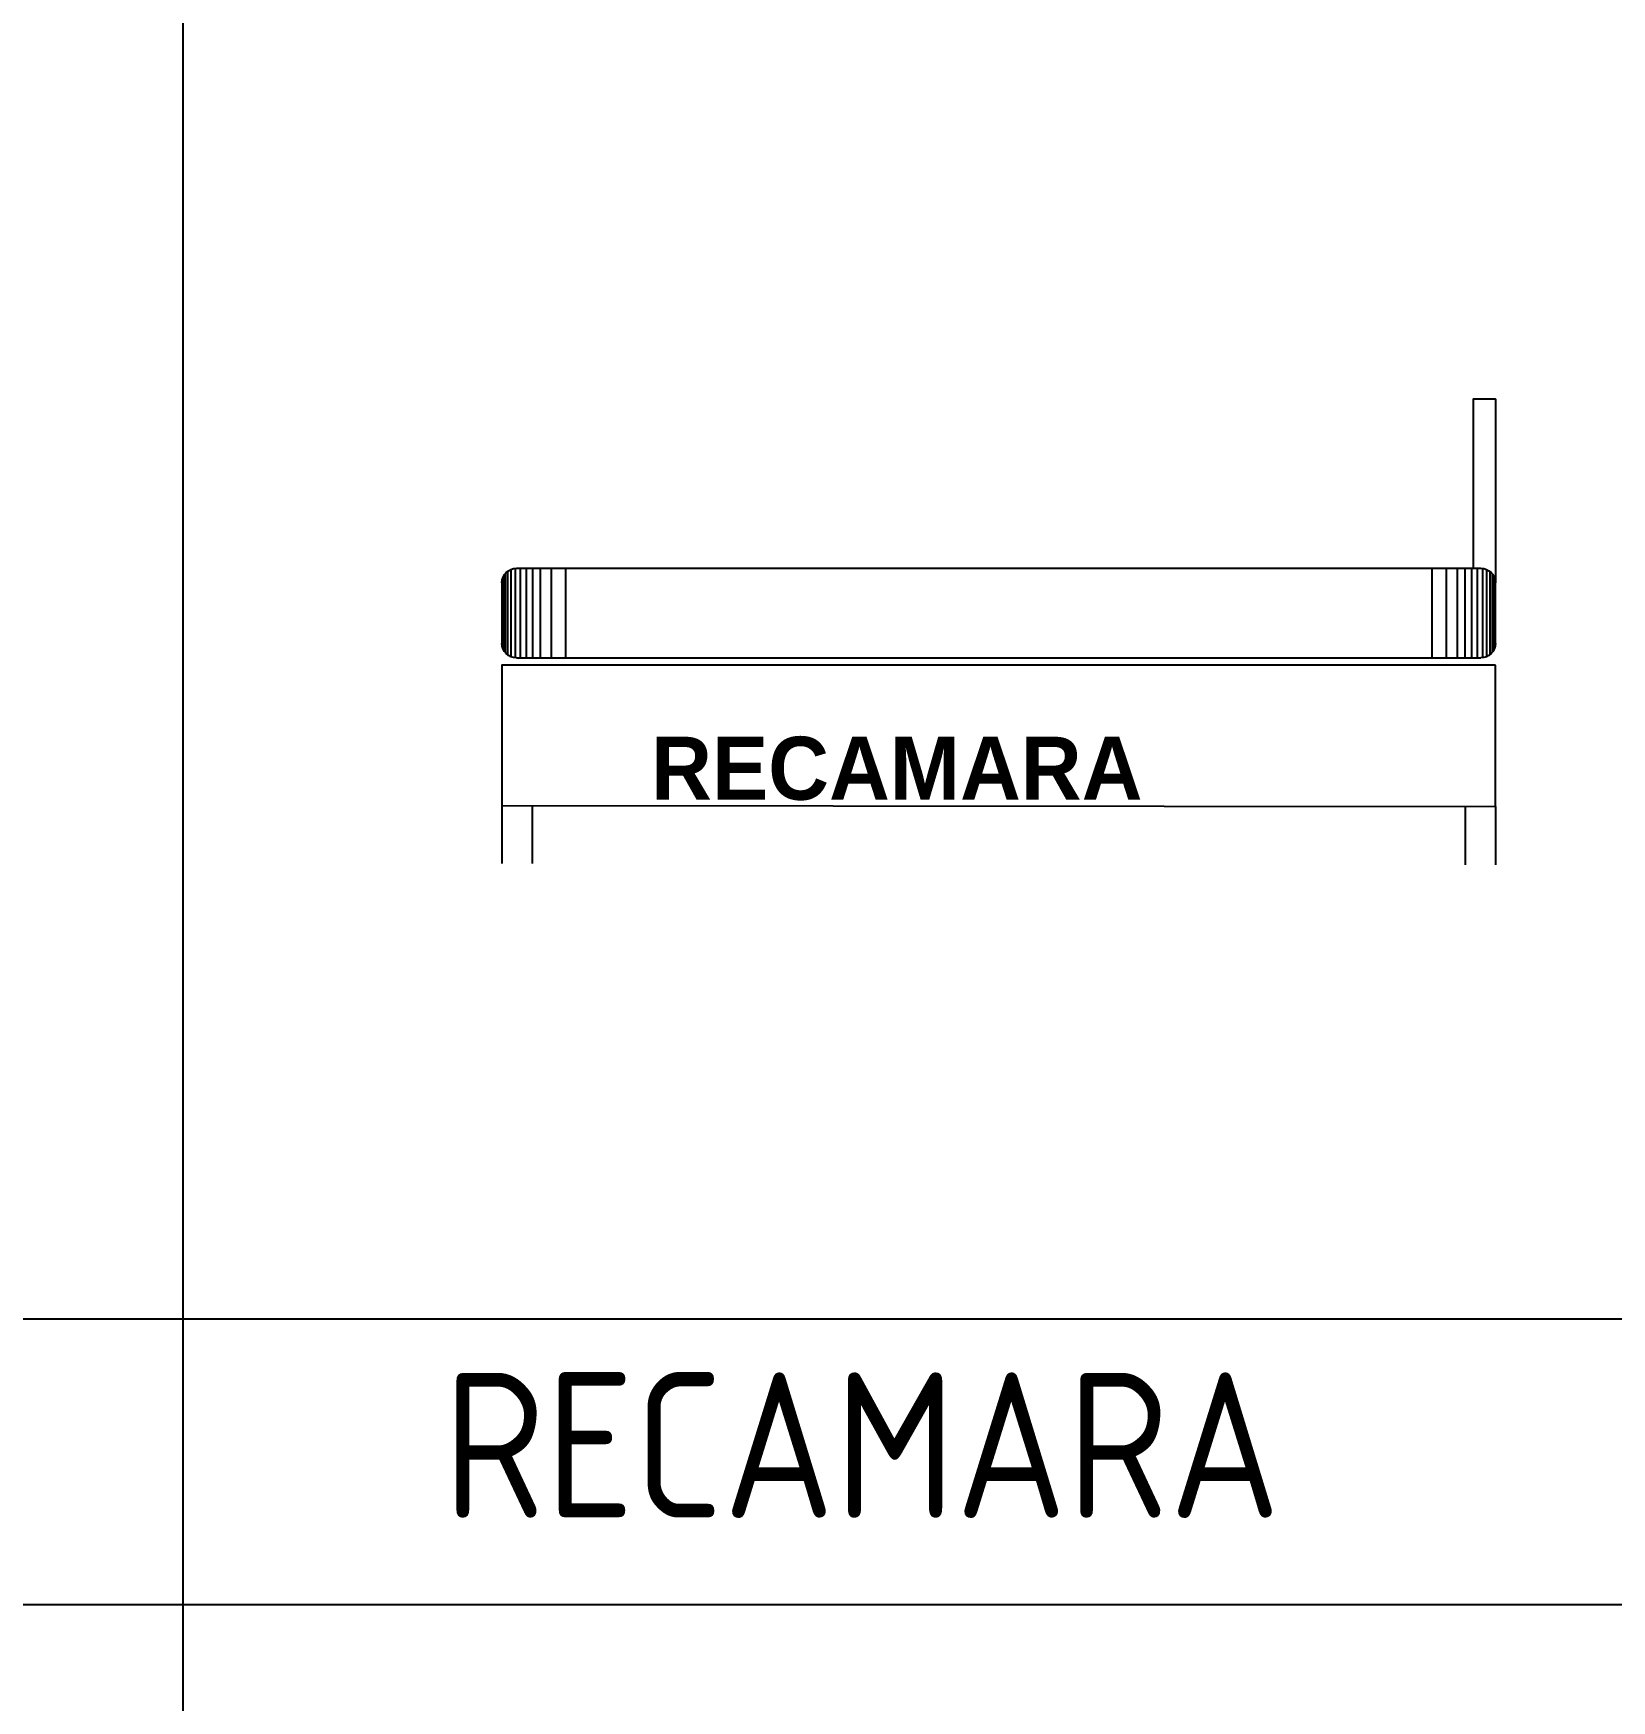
# Model space of a CAD drawing. Header units: millimetres. Extents: x 2198.5 to 2287.8, y 1208.8 to 1298.1.
# Drawn here: x 2235.114 to 2238.371, y 1290.972 to 1294.413 of the extents above; entities that cross this region are included whole.
import ezdxf

# ---------------------------------------------------------------- set-up
doc = ezdxf.new("R2010")
doc.units = ezdxf.units.MM
doc.layers.add('2', color=7, linetype='Continuous')
doc.layers.add('FACHADA', color=7, linetype='Continuous')
doc.layers.add('TEXTO', color=3, linetype='Continuous', lineweight=0)
doc.styles.add('ARCHQUICK', font='ARCHQUIK.SHX')
doc.styles.add('ESPACIOS', font='', dxfattribs={"height": 0.15})
doc.styles.get('ESPACIOS').set_extended_font_data('Copperplate Gothic Bold', bold=True)

# ---------------------------------------------------------------- blocks, each defined once
blk = doc.blocks.new('A$C36476BED')
at = {"layer": 'FACHADA', "ltscale": 0.015}
for p, q in [((-1.036, 0.5405), (-1.036, 0.5405)), ((-1.036, 0.0369), (-1.036, 0.162))]:
    blk.add_line(p, q, dxfattribs=at)
at = {"layer": 'FACHADA'}
for p, q in [((-1.036, 0.5405), (-1.036, 0.162)), ((-1.0328, 0.1756), (-1.0328, 0.0233)), ((-1.0294, 0.1808), (-1.0294, 0.0181)), ((-1.0244, 0.1858), (-1.0244, 0.0132)), ((-1.0176, 0.1897), (-1.0176, 0.0093)), ((-1.0092, 0.1918), (-1.0092, 0.0071)), ((0.984, 0.192), (-1.006, 0.192)), ((-0.9983, 0.192), (-0.9983, 0.0069)), ((-0.9865, 0.192), (-0.9865, 0.0069)), ((-0.973, 0.192), (-0.973, 0.0069)), ((-0.9571, 0.192), (-0.9571, 0.0069)), ((-0.9343, 0.192), (-0.9343, 0.0069)), ((-0.9049, 0.192), (-0.9049, 0.0069)), ((0.8828, 0.192), (0.8828, 0.0069)), ((0.9123, 0.192), (0.9123, 0.0069)), ((0.935, 0.192), (0.935, 0.0069)), ((0.951, 0.192), (0.951, 0.0069)), ((0.9644, 0.192), (0.9644, 0.0069)), ((0.9762, 0.192), (0.9762, 0.0069)), ((0.9871, 0.1918), (0.9871, 0.0071)), ((0.9956, 0.1897), (0.9956, 0.0093)), ((1.0023, 0.1858), (1.0023, 0.0132)), ((1.0073, 0.1808), (1.0073, 0.0181)), ((1.0107, 0.1756), (1.0107, 0.0233)), ((1.014, 0.162), (1.014, 0.0369)), ((0.984, 0.0069), (-1.006, 0.0069))]:
    blk.add_line(p, q, dxfattribs=at)
at = {"layer": 'FACHADA', "ltscale": 0.015}
for points in [[(-1.036, 0.5405), (-1.036, 0.5405), (-0.9901, 0.5405), (-0.9901, 0.192)], [(-1.036, -0.3), (-1.036, -0.42)], [(-0.9736, -0.3), (-0.9736, -0.42)], [(0.9515, -0.2975), (0.9515, -0.4175)], [(1.014, -0.2975), (1.014, -0.4175)]]:
    blk.add_lwpolyline(points, dxfattribs=at)
blk.add_lwpolyline([(-1.036, -0.008), (1.014, -0.008), (1.014, -0.2975), (-1.036, -0.3)], close=True, dxfattribs=at)
at = {"layer": 'FACHADA'}
for centre, start, end in [((-1.006, 0.162), 90, 180), ((0.984, 0.162), 0, 90), ((-1.006, 0.0369), 180, 270), ((0.984, 0.0369), 270, 0)]:
    blk.add_arc(centre, 0.03, start, end, dxfattribs=at)

msp = doc.modelspace()

# ---------------------------------------------------------------- linework, layer by layer
at = {"layer": '2', "color": 4}
for p, q in [((2235.4227, 1267.7813), (2235.4227, 1297.8532)), ((2235.4227, 1267.7813), (2235.4227, 1297.8532)), ((2232.0627, 1291.7601), (2235.4227, 1291.7601)), ((2235.4227, 1291.7601), (2238.7827, 1291.7601)), ((2232.0627, 1291.1706), (2235.4227, 1291.1706)), ((2235.4227, 1291.1706), (2238.7827, 1291.1706))]:
    msp.add_line(p, q, dxfattribs=at)

# ---------------------------------------------------------------- block references
at = {"layer": 'FACHADA', "xscale": -1}
msp.add_blockref('A$C36476BED', (2237.0949, 1293.1172), dxfattribs=at)

# ---------------------------------------------------------------- texts
at = {"layer": '2', "style": 'ARCHQUICK'}
msp.add_text('RECAMARA', height=0.3, dxfattribs=at).set_placement((2235.9595, 1291.3499))
at = {"layer": 'TEXTO', "style": 'ESPACIOS'}
msp.add_text('RECAMARA', height=0.13, dxfattribs=at).set_placement((2236.3887, 1292.8314))

doc.saveas('drawing.dxf')
